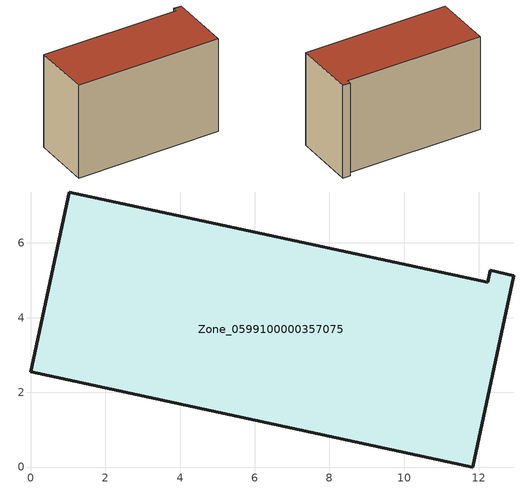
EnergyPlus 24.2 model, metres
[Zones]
Zone_0599100000357075
 floor ground (C_G): 11.83,0 0,2.55 1.03,7.37 12.24,4.95 12.31,5.27 12.94,5.13 z0
 wall outside (C_F): 11.83,0 12.94,5.13 12.31,5.27 12.24,4.95 1.03,7.37 0,2.55 11.83,0 z0:8.15
 roof outside (C_R): 0,2.55 11.83,0 12.94,5.13 12.31,5.27 12.24,4.95 1.03,7.37 z8.15
[BUILDING]
Pand.0599100000357075: North Axis=0; Terrain=City; Loads Convergence Tolerance Value=0.04; Temperature Convergence Tolerance Value=0.4; Solar Distribution=FullExterior; Maximum Number of Warmup Days=25; Minimum Number of Warmup Days=1
[Site:Location]
Rotterdam.The.Hague.AP_ZH_NLD Design_Conditions: Latitude=51.96; Longitude=4.45; Time Zone=1; Elevation=-4.5
[SITE:GROUNDTEMPERATURE:BUILDINGSURFACE]
18, 18, 18, 18, 18, 18, 18, 18, 18, 18, 18, 18
[MATERIAL] Thermal Absorptance=0.9; Solar Absorptance=0.7; Visible Absorptance=0.7
Name | Roughness | Thickness | Conductivity | Density | Specific Heat
G.TC.1992-2005 | MediumSmooth | 0.15 | 0.06 | 540 | 1210
F.TC.1992-2005 | Rough | 0.3 | 0.12 | 1920 | 840
R.TC.1992-2005 | MediumRough | 0.2 | 0.08 | 1500 | 1000
[CONSTRUCTION]
C_G: G.TC.1992-2005
C_F: F.TC.1992-2005
C_R: R.TC.1992-2005
[ZONE]
Zone_0599100000357075: Type=1; Multiplier=1; Ceiling Height=Autocalculate; Volume=Autocalculate; Floor Area=autocalculate; Part of Total Floor Area=Yes
[ZONEINFILTRATION:DESIGNFLOWRATE]
Infil_Zone_0599100000357075: Zone or ZoneList or Space or SpaceList=Zone_0599100000357075; Schedule=AlwaysOn; Design Flow Rate Calculation Method=Flow/Area; Flow Rate per Floor Area=0.0015; Constant Term Coefficient=1; Temperature Term Coefficient=0; Velocity Term Coefficient=0; Velocity Squared Term Coefficient=0
[HVACTEMPLATE:ZONE:IDEALLOADSAIRSYSTEM]
Zone_0599100000357075: Maximum Heating Supply Air Temperature=50; Minimum Cooling Supply Air Temperature=13; Maximum Heating Supply Air Humidity Ratio=0.0156; Minimum Cooling Supply Air Humidity Ratio=0.0077; Heating Limit=NoLimit; Cooling Limit=NoLimit; Dehumidification Control Type=ConstantSensibleHeatRatio; Cooling Sensible Heat Ratio=0.7; Dehumidification Setpoint=60; Humidification Control Type=None; Humidification Setpoint=30; Outdoor Air Method=None; Outdoor Air Flow Rate per Person=0.00944; Outdoor Air Flow Rate per Zone Floor Area=0; Outdoor Air Flow Rate per Zone=0; Demand Controlled Ventilation Type=None; Outdoor Air Economizer Type=NoEconomizer; Heat Recovery Type=None; Sensible Heat Recovery Effectiveness=0.7; Latent Heat Recovery Effectiveness=0.65
[ZONECONTROL:THERMOSTAT]
ThermostatControl_Zone_0599100000357075: Zone or ZoneList=Zone_0599100000357075; Control Type Schedule=DualSetpointControlType; Control 1=Thermostat_Zone_0599100000357075; Temperature Difference Between Cutout And Setpoint=0
[THERMOSTATSETPOINT:DUALSETPOINT]
Thermostat_Zone_0599100000357075: Heating Setpoint Temperature Schedule=HeatingSetpoint_Zone_0599100000357075; Cooling Setpoint Temperature Schedule=CoolingSetpoint_Zone_0599100000357075
[SCHEDULE:COMPACT]
HeatingSetpoint_Zone_0599100000357075: Through: 12/31, For: AllDays, Until: 24:00, 21
CoolingSetpoint_Zone_0599100000357075: Through: 12/31, For: AllDays, Until: 24:00, 24
DualSetpointControlType: Through: 12/31, For: AllDays, Until: 24:00, 4
AlwaysOn: Through: 12/31, For: AllDays, Until: 24:00, 1
